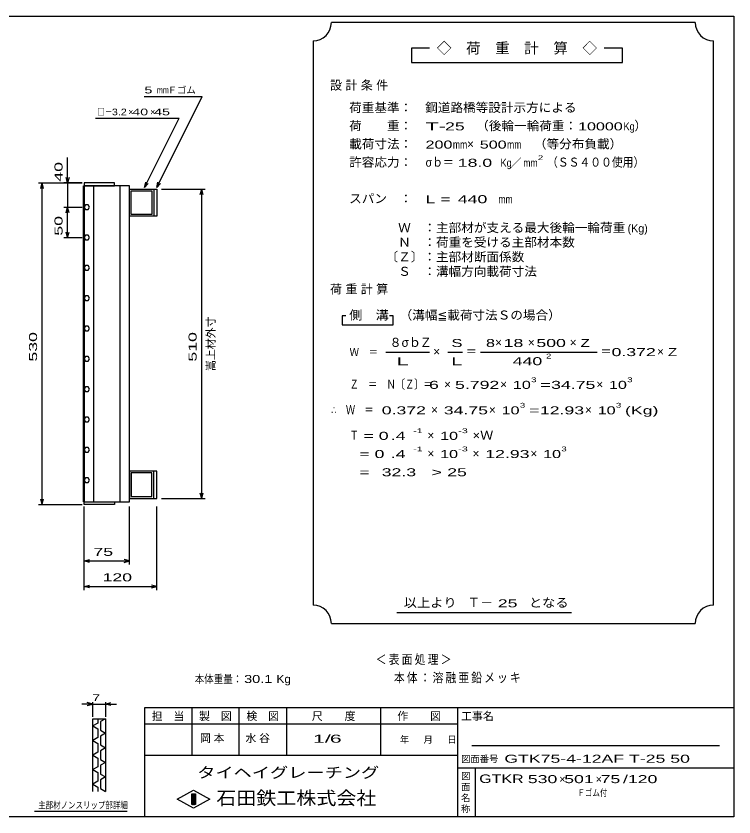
# Model space of a CAD drawing. Units: millimetres, scale not verified. Extents: x -1092 to 1039, y -770 to 632.
# Drawn here: x -145 to 1039, y -688 to 632 of the extents above; entities that cross this region are included whole.
import ezdxf
from ezdxf.enums import TextEntityAlignment as Align

# ---------------------------------------------------------------- set-up
doc = ezdxf.new("R2010")
doc.units = ezdxf.units.MM
doc.header["$LTSCALE"] = 6
for name, color, linetype, lineweight in [('0_2', 150, 'Continuous', 25), ('16', 3, 'Continuous', 25), ('22', 4, 'Continuous', 25), ('24', 2, 'Continuous', 25), ('32', 4, 'Continuous', 25)]:
    doc.layers.add(name, color=color, linetype=linetype, lineweight=lineweight)
doc.styles.add('ベクトル', font='')
doc.styles.get('ベクトル').set_extended_font_data('ベクトル')

msp = doc.modelspace()

# ---------------------------------------------------------------- linework, layer by layer
at = {"layer": '0_2'}
for p, q in [((-1037.4, 632.1), (1038.6, 632.1)), ((1038.6, 632.1), (1038.6, -687.9)), ((1038.6, -507.9), (66.6, -507.9)), ((66.6, -507.9), (66.6, -687.9)), ((144.6, -507.9), (144.6, -585.9)), ((222.6, -585.9), (222.6, -507.9)), ((300.6, -507.9), (300.6, -585.9)), ((456.6, -585.9), (456.6, -507.9)), ((582.6, -507.9), (582.6, -687.9)), ((582.6, -534.9), (66.6, -534.9)), ((1014.6, -570.9), (606.6, -570.9)), ((66.6, -585.9), (582.6, -585.9)), ((582.6, -606.9), (1038.6, -606.9)), ((612.6, -687.9), (612.6, -606.9)), ((120.6, -658.5), (147.6, -643.5)), ((147.6, -643.5), (174.6, -658.5)), ((147.6, -673.5), (120.6, -658.5)), ((144.6, -649.5), (150.6, -649.5)), ((144.6, -667.5), (144.6, -649.5)), ((144.6, -649.5), (145.8, -649.5)), ((145.8, -649.5), (145.8, -667.5)), ((147, -667.5), (147, -649.5)), ((147, -649.5), (148.2, -649.5)), ((174.6, -658.5), (147.6, -673.5)), ((148.2, -649.5), (148.2, -667.5)), ((149.4, -667.5), (149.4, -649.5)), ((149.4, -649.5), (150.6, -649.5)), ((150.6, -649.5), (150.6, -667.5)), ((150.6, -649.5), (150.6, -667.5)), ((150.6, -667.5), (144.6, -667.5)), ((145.8, -667.5), (147, -667.5)), ((148.2, -667.5), (149.4, -667.5)), ((1038.6, -687.9), (-1037.4, -687.9))]:
    msp.add_line(p, q, dxfattribs=at)
at = {"layer": '16'}
for p, q in [((17, 357), (-33, 357)), ((-33, 357), (-33, 352.5)), ((17, 352.5), (17, 357)), ((-33.7, -168.5), (-33.7, 352.5)), ((-33.7, 352.5), (-33, 352.5)), ((-33, 352.5), (17, 352.5)), ((-33, 352.5), (-33, -168.5)), ((42, 352.5), (-33, 352.5)), ((-17.5, 352.5), (-17.5, -168.5)), ((26.5, -168.5), (26.5, 352.5)), ((42, -168.5), (42, 352.5)), ((42, 347), (82, 347)), ((42, 302), (42, 347)), ((45, 344), (79, 344)), ((45, 305), (45, 344)), ((79, 344), (79, 305)), ((82, 347), (82, 302)), ((82, 347), (87, 347)), ((87, 347), (87, 302)), ((-30.781, 320.879), (-33, 316.965)), ((-33, 316.965), (-30.719, 313.085)), ((-26.281, 320.915), (-30.781, 320.879)), ((-24, 317), (-26.281, 320.915)), ((-26.219, 313.121), (-24, 317.035)), ((-30.719, 313.085), (-26.219, 313.121)), ((79, 305), (45, 305)), ((82, 302), (42, 302)), ((87, 302), (82, 302)), ((-30.781, 270.879), (-33, 266.965)), ((-33, 266.965), (-30.719, 263.085)), ((-26.281, 270.915), (-30.781, 270.879)), ((-24, 267), (-26.281, 270.915)), ((-26.219, 263.121), (-24, 267.035)), ((-30.719, 263.085), (-26.219, 263.121)), ((-30.781, 220.879), (-33, 216.965)), ((-33, 216.965), (-30.719, 213.085)), ((-26.281, 220.915), (-30.781, 220.879)), ((-30.719, 213.085), (-26.219, 213.121)), ((-24, 217), (-26.281, 220.915)), ((-26.219, 213.121), (-24, 217.035)), ((-30.781, 170.879), (-33, 166.965)), ((-33, 166.965), (-30.719, 163.085)), ((-26.281, 170.915), (-30.781, 170.879)), ((-30.719, 163.085), (-26.219, 163.121)), ((-24, 167), (-26.281, 170.915)), ((-26.219, 163.121), (-24, 167.035)), ((-30.781, 120.879), (-33, 116.965)), ((-26.281, 120.915), (-30.781, 120.879)), ((-24, 117), (-26.281, 120.915)), ((-33, 116.965), (-30.719, 113.085)), ((-30.719, 113.085), (-26.219, 113.121)), ((-26.219, 113.121), (-24, 117.035)), ((-30.781, 70.879), (-33, 66.965)), ((-33, 66.965), (-30.719, 63.085)), ((-26.281, 70.915), (-30.781, 70.879)), ((-24, 67), (-26.281, 70.915)), ((-26.219, 63.121), (-24, 67.035)), ((-30.719, 63.085), (-26.219, 63.121)), ((-30.781, 20.879), (-33, 16.965)), ((-33, 16.965), (-30.719, 13.085)), ((-26.281, 20.915), (-30.781, 20.879)), ((-24, 17), (-26.281, 20.915)), ((-26.219, 13.121), (-24, 17.035)), ((-30.719, 13.085), (-26.219, 13.121)), ((-30.781, -29.121), (-33, -33.035)), ((-33, -33.035), (-30.719, -36.915)), ((-26.281, -29.085), (-30.781, -29.121)), ((-30.719, -36.915), (-26.219, -36.879)), ((-24, -33), (-26.281, -29.085)), ((-26.219, -36.879), (-24, -32.965)), ((-30.781, -79.121), (-33, -83.035)), ((-26.281, -79.085), (-30.781, -79.121)), ((-24, -83), (-26.281, -79.085)), ((-33, -83.035), (-30.719, -86.915)), ((-30.719, -86.915), (-26.219, -86.879)), ((-26.219, -86.879), (-24, -82.965)), ((82, -118), (42, -118)), ((42, -118), (42, -163)), ((82, -163), (82, -118)), ((87, -118), (82, -118)), ((87, -163), (87, -118)), ((-30.781, -129.121), (-33, -133.035)), ((-26.281, -129.085), (-30.781, -129.121)), ((-24, -133), (-26.281, -129.085)), ((79, -121), (45, -121)), ((45, -121), (45, -160)), ((79, -160), (79, -121)), ((-33, -133.035), (-30.719, -136.915)), ((-30.719, -136.915), (-26.219, -136.879)), ((-26.219, -136.879), (-24, -132.965)), ((-33, -168.5), (-33.7, -168.5)), ((-33, -168.5), (17, -168.5)), ((-33, -173), (-33, -168.5)), ((-33, -168.5), (42, -168.5)), ((17, -168.5), (17, -173)), ((42, -163), (82, -163)), ((45, -160), (79, -160)), ((82, -163), (87, -163)), ((17, -173), (-33, -173))]:
    msp.add_line(p, q, dxfattribs=at)
at = {"layer": '22'}
for p, q in [((66, 499.5), (162, 499.5)), ((87, 349.5), (162, 499.5)), ((-14, 463.5), (124, 463.5)), ((67, 349.5), (124, 463.5)), ((-60, 357), (-60, 399)), ((-108, 357), (-36, 357)), ((-104.4, 348), (-102, 357)), ((-99.6, 348), (-102, 357)), ((-102, -173), (-102, 357)), ((-36, 357), (-66, 357)), ((-60, 357), (-62.4, 366)), ((-57.6, 366), (-60, 357)), ((-60, 357), (-60, 317)), ((67, 349.5), (68.8, 358.26)), ((87, 349.5), (88.8, 358.26)), ((67, 349.5), (73, 356.1)), ((87, 349.5), (93, 356.1)), ((95, 347), (167, 347)), ((158.6, 338), (161, 347)), ((163.4, 338), (161, 347)), ((161, -163), (161, 347)), ((-66, 317), (-36, 317)), ((-62.4, 308), (-60, 317)), ((-57.6, 308), (-60, 317)), ((-60, 267), (-60, 317)), ((-66, 267), (-36, 267)), ((-60, 267), (-62.4, 276)), ((-60, 267), (-57.6, 276)), ((161, -163), (158.6, -154)), ((161, -163), (163.4, -154)), ((-102, -173), (-104.4, -164)), ((-102, -173), (-99.6, -164)), ((95, -163), (167, -163)), ((-108, -173), (-36, -173)), ((-33, -272), (-33, -176)), ((-33, -314), (-33, -176)), ((42, -272), (42, -176)), ((87, -314), (87, -176)), ((-33, -266), (-24, -263.6)), ((42, -266), (33, -263.6)), ((-24, -268.4), (-33, -266)), ((-33, -266), (42, -266)), ((33, -268.4), (42, -266)), ((-33, -308), (-24, -305.6)), ((-24, -310.4), (-33, -308)), ((-33, -308), (87, -308)), ((87, -308), (78, -305.6)), ((78, -310.4), (87, -308))]:
    msp.add_line(p, q, dxfattribs=at)
at = {"layer": '24', "color": 4}
for p, q in [((974.758, 621.231), (374.758, 621.231)), ((344.758, 591.231), (344.758, -338.769)), ((1004.758, -338.769), (1004.758, 591.231)), ((536.758, 579.231), (506.758, 579.231)), ((506.758, 579.231), (506.758, 555.231)), ((854.758, 579.231), (824.758, 579.231)), ((854.758, 555.231), (854.758, 579.231)), ((506.758, 555.231), (854.758, 555.231)), ((398.758, 138.231), (392.758, 138.231)), ((392.758, 138.231), (392.758, 123.231)), ((476.758, 138.231), (470.758, 138.231)), ((476.758, 123.231), (476.758, 138.231)), ((392.758, 123.231), (476.758, 123.231)), ((464.758, 78.231), (536.758, 78.231)), ((566.758, 78.231), (590.758, 78.231)), ((620.758, 78.231), (812.758, 78.231)), ((482.758, -350.769), (770.758, -350.769)), ((374.758, -368.769), (974.758, -368.769))]:
    msp.add_line(p, q, dxfattribs=at)
for centre, start, end in [((344.758, 621.231), 270, 0), ((1004.758, 621.231), 180, 270), ((344.758, -368.769), 0, 90), ((1004.758, -368.769), 90, 180)]:
    msp.add_arc(centre, 30, start, end, dxfattribs=at)
at = {"layer": '32'}
for p, q in [((-18.6, -501.9), (-27.6, -499.5)), ((-18.6, -522.9), (-18.6, -498.9)), ((2.4, -498.9), (2.4, -522.9)), ((2.4, -501.9), (11.4, -499.5)), ((-18.6, -501.9), (-36.6, -501.9)), ((-27.6, -504.3), (-18.6, -501.9)), ((-18.6, -501.9), (2.4, -501.9)), ((11.4, -504.3), (2.4, -501.9)), ((2.4, -501.9), (20.4, -501.9)), ((-18.6, -525.9), (2.4, -525.9)), ((-18.6, -645.9), (-18.6, -525.9)), ((-10.2, -525.9), (-10.2, -533.1)), ((2.4, -525.9), (-6, -530.7)), ((2.4, -525.9), (2.4, -645.9)), ((-10.2, -533.1), (-18.6, -537.9)), ((-18.6, -537.9), (-10.2, -542.7)), ((-6, -530.7), (-6, -545.1)), ((-10.2, -542.7), (-10.2, -557.1)), ((-6, -545.1), (2.4, -549.9)), ((2.4, -549.9), (-6, -554.7)), ((-10.2, -557.1), (-18.6, -561.9)), ((-18.6, -561.9), (-10.2, -566.7)), ((-10.2, -566.7), (-10.2, -581.1)), ((-6, -554.7), (-6, -569.1)), ((-6, -569.1), (2.4, -573.9)), ((2.4, -573.9), (-6, -578.7)), ((-6, -578.7), (-6, -593.1)), ((-10.2, -581.1), (-18.6, -585.9)), ((-18.6, -585.9), (-10.2, -590.7)), ((-10.2, -590.7), (-10.2, -605.1)), ((-6, -593.1), (2.4, -597.9)), ((-10.2, -605.1), (-18.6, -609.9)), ((2.4, -597.9), (-6, -602.7)), ((-6, -602.7), (-6, -617.1)), ((-18.6, -609.9), (-10.2, -614.7)), ((-10.2, -614.7), (-10.2, -629.1)), ((-6, -617.1), (2.4, -621.9)), ((-10.2, -629.1), (-18.6, -633.9)), ((2.4, -621.9), (-6, -626.7)), ((-6, -626.7), (-6, -641.1)), ((-18.6, -633.9), (-10.2, -638.7)), ((-10.2, -638.7), (-10.2, -645.9)), ((-6, -641.1), (2.4, -645.9)), ((38.4, -678.9), (-114.6, -678.9))]:
    msp.add_line(p, q, dxfattribs=at)

# ---------------------------------------------------------------- texts
at = {"layer": '0_2', "style": 'ベクトル'}
for s, height, p in [('担\u3000当', 13.2, (78.6, -521.7)), ('製\u3000図', 13.2, (156.6, -521.7)), ('検\u3000図', 13.2, (234.6, -521.7)), ('尺\u3000\u3000度', 13.2, (342.6, -521.7)), ('作\u3000\u3000図', 13.2, (483.6, -521.7)), ('工事名', 13.2, (588.6, -521.7)), ('年', 11, (487.8, -560.4)), ('月', 11, (526.8, -560.4)), ('日', 11, (565.8, -560.4)), ('図面番号', 11, (588.6, -592.2)), ('図', 11, (588.6, -620.4)), ('面', 11, (588.6, -638.4)), ('名', 11, (588.6, -656.4)), ('称', 11, (588.6, -674.4))]:
    msp.add_text(s, height=height, dxfattribs=at).set_placement(p, align=Align.MIDDLE_LEFT)
at = {"layer": '0_2', "color": 222, "style": 'ベクトル'}
for s, height, width, p in [('タイヘイグレーチング', 17.6, 1.25, (153.6, -614.7)), ('石田鉄工株式会社', 21.99, 1.1, (185.1, -656.7))]:
    msp.add_text(s, height=height, dxfattribs=dict(at, width=width)).set_placement(p, align=Align.MIDDLE_LEFT)
at = {"layer": '22', "color": 2, "style": 'ベクトル'}
for s, height, width, p in [(' 5 ', 11, 1.6, (60, 510)), ('mm', 11, 0.75, (87, 510)), ('□－', 11, 0.8, (-11, 474)), ('3.2', 11, 1.2, (13, 474)), (' 40 ', 11, 1.6, (40, 474)), (' 45 ', 11, 1.6, (76, 474)), (' 75 ', 13.2, 1.65, (-25.5, -251)), (' 120 ', 13.2, 1.65, (-10.5, -293)), ('本体重量：', 13.2, 0.85, (149.4, -460.5)), (' 30.1', 13.2, 1.35, (224.4, -460.5)), ('Kg', 13.2, 1.1, (284.4, -460.5)), ('1/', 13.2, 2, (344.4, -558.9)), (' 6 ', 13.2, 2, (362.4, -558.9)), ('GTK75-4-12AF T-25 50         ', 13.2, 1.65, (660, -591.9)), ('GTKR', 14.08, 1.4, (618.6, -624.9)), (' 530 ', 13.2, 1.65, (690.6, -625.5)), (' 501 ', 13.2, 1.65, (750.6, -625.5)), (' 75 ', 13.2, 1.65, (810.6, -625.5)), ('/', 13.2, 1.65, (855.6, -625.5)), (' 120 ', 13.2, 1.65, (855.6, -625.5)), ('Ｆゴム付', 11, 0.8, (780.6, -648))]:
    msp.add_text(s, height=height, dxfattribs=dict(at, width=width)).set_placement(p, align=Align.MIDDLE_LEFT)
for s, height, p in [('Ｆゴム', 11, (105, 510)), ('×', 11, (40, 474)), ('×', 11, (76, 474)), ('×', 13.2, (750.6, -625.5)), ('×', 13.2, (810.6, -625.5))]:
    msp.add_text(s, height=height, dxfattribs=at).set_placement(p, align=Align.MIDDLE_LEFT)
at = {"layer": '22', "color": 2, "style": 'ベクトル', "width": 1.65}
for s, p in [(' 40 ', (-75, 351)), (' 50 ', (-75, 262)), (' 530 ', (-117, 54.5)), (' 510', (146, 54.5))]:
    msp.add_text(s, height=13.2, rotation=90, dxfattribs=at).set_placement(p, align=Align.MIDDLE_LEFT)
at = {"layer": '22', "color": 2, "style": 'ベクトル'}
msp.add_text('嵩上材外寸', height=13.2, rotation=90, dxfattribs=at).set_placement((176, 47), align=Align.MIDDLE_LEFT)
at = {"layer": '22', "color": 2, "attachment_point": 4, "style": 'ベクトル'}
for s, insert, char_height in [('\\T1.2;\\W0.85;＜表面処理＞', (447.9, -429), 15.4), ('\\T1.19;\\W0.85;本体：溶融亜鉛メッキ', (477.9, -459), 15.4), ('\\T1.25;岡本\u3000', (158.1, -558.9), 13.2), ('\\T1.25;水谷\u3000', (233.1, -558.9), 13.2)]:
    msp.add_mtext(s, dxfattribs=dict(at, insert=insert, char_height=char_height))
at = {"layer": '24', "style": 'ベクトル'}
for s, height, p in [('◇\u3000荷\u3000重\u3000計\u3000算\u3000◇', 17.6, (548.758, 579.231)), ('）', 14.52, (874.558, 451.131)), ('×', 14.52, (598.558, 421.131)), ('／', 13.2, (670.258, 390.231)), ('(Kg)', 13.2, (863.158, 282.231)), ('８', 14.52, (470.758, 94.131)), ('σｂ', 14.52, (490.558, 94.131)), ('Ｚ', 14.52, (520.558, 94.131)), ('×', 14.52, (644.758, 94.131)), ('×', 14.52, (698.758, 94.131)), ('×', 14.52, (767.758, 94.131)), ('×', 14.52, (542.758, 79.131)), ('×', 14.52, (911.758, 79.131)), ('×', 14.52, (560.758, 25.131)), ('×', 14.52, (653.158, 25.131)), ('×', 14.52, (811.558, 25.131)), ('×', 14.52, (539.158, -16.869)), ('×', 14.52, (634.558, -16.869)), ('×', 14.52, (792.958, -16.869)), ('×', 14.52, (533.158, -58.869)), ('×', 14.52, (533.158, -88.869)), ('×', 14.52, (607.558, -88.869)), ('×', 14.52, (702.958, -88.869)), ('Ｔ－', 15.4, (599.158, -334.269))]:
    msp.add_text(s, height=height, dxfattribs=at).set_placement(p, align=Align.MIDDLE_LEFT)
for s, height, width, p in [('荷重基準：\u3000', 14.52, 1.05, (404.158, 481.131)), ('鋼道路橋等設計示方による', 14.52, 1.05, (529.558, 481.131)), ('荷\u3000\u3000重：\u3000', 14.52, 1.05, (404.158, 451.131)), ('T-', 13.2, 2, (530.158, 450.231)), (' 25 ', 13.2, 1.65, (554.158, 450.231)), ('（後輪一輪荷重：', 14.52, 1.05, (613.558, 451.131)), ('10000', 13.2, 1.5, (781.558, 450.231)), ('Kg', 13.2, 0.85, (856.558, 450.231)), ('載荷寸法：\u3000', 14.52, 1.05, (404.158, 421.131)), ('200', 13.2, 1.5, (530.158, 420.231)), ('mm', 13.2, 0.8, (575.158, 420.231)), ('500', 13.2, 1.5, (619.558, 420.231)), ('mm', 13.2, 0.8, (664.558, 420.231)), ('\u3000（等分布負載）', 14.52, 1.05, (687.958, 421.131)), ('許容応力：\u3000', 14.52, 1.05, (404.158, 391.131)), ('σｂ＝', 14.52, 0.9, (530.158, 391.131)), (' 18.0', 13.2, 1.65, (575.158, 390.231)), ('Kg', 13.2, 0.85, (653.758, 390.231)), ('2', 7.918, 1.5, (715.258, 398.631)), ('（ＳＳ４００使用）', 14.52, 0.9, (730.258, 391.131)), ('mm', 13.2, 0.8, (691.258, 390.231)), ('スパン\u3000：\u3000', 14.52, 1.05, (404.158, 331.131)), ('L =', 13.2, 1.65, (530.158, 330.231)), (' 440 ', 13.2, 1.65, (575.158, 330.231)), ('mm', 13.2, 0.8, (650.158, 330.231)), ('\u3000Ｗ\u3000：主部材が支える最大後輪一輪荷重', 14.52, 1.05, (464.158, 283.131)), ('\u3000Ｎ\u3000：荷重を受ける主部材本数', 14.52, 1.05, (464.158, 259.131)), ('〔Ｚ〕：主部材断面係数', 14.52, 1.05, (464.158, 235.131)), ('\u3000Ｓ\u3000：溝幅方向載荷寸法', 14.52, 1.05, (464.158, 211.131)), ('側\u3000溝', 14.52, 1.1, (404.158, 139.131)), ('\u3000（溝幅≦載荷寸法Ｓの場合）', 14.52, 1.05, (466.558, 139.131)), ('S', 13.2, 1.55, (572.758, 93.231)), ('8', 13.2, 1.5, (629.758, 93.231)), (' 18 ', 13.2, 1.65, (650.758, 93.231)), (' 500 ', 13.2, 1.65, (704.758, 93.231)), ('Z', 13.2, 1.4, (785.758, 93.231)), ('Ｗ\u3000＝', 13.2, 0.85, (404.758, 78.231)), ('＝', 14.52, 0.9, (596.758, 79.131)), ('＝', 14.52, 0.9, (818.758, 79.131)), ('0.372', 13.2, 1.65, (836.758, 78.231)), ('Z', 13.2, 1.4, (929.758, 78.231)), ('L', 13.2, 1.8, (572.758, 63.231)), (' 440 ', 13.2, 1.65, (665.758, 63.231)), ('2', 7.918, 1.5, (728.758, 71.631)), ('Ｚ\u3000＝\u3000Ｎ〔Ｚ〕＝', 14.52, 0.75, (404.758, 25.131)), (' 6 ', 13.2, 1.65, (527.758, 24.231)), ('5.792', 13.2, 1.65, (578.758, 24.231)), ('10', 13.2, 1.5, (674.158, 24.231)), ('3', 7.918, 1.5, (704.158, 32.631)), ('=', 13.2, 1.7, (719.158, 24.231)), ('34.75', 13.2, 1.65, (737.158, 24.231)), ('10', 13.2, 1.5, (832.558, 24.231)), ('3', 7.918, 1.5, (862.558, 32.631)), ('∴\u3000Ｗ\u3000＝', 14.52, 0.75, (374.758, -16.869)), (' 0.372', 13.2, 1.65, (449.758, -17.769)), ('34.75', 13.2, 1.65, (560.158, -17.769)), ('10', 13.2, 1.5, (655.558, -17.769)), ('3', 7.918, 1.5, (685.558, -9.369)), ('12.93', 13.2, 1.65, (718.558, -17.769)), ('10', 13.2, 1.5, (813.958, -17.769)), ('3', 7.918, 1.5, (843.958, -9.369)), ('(Kg)', 13.2, 1.65, (858.958, -17.769)), ('=', 13.2, 1.7, (700.558, -17.769)), ('Ｔ', 14.52, 0.75, (404.758, -58.869)), ('-1', 7.918, 1.65, (509.758, -51.369)), ('-3', 7.918, 1.65, (584.158, -51.369)), ('×Ｗ', 14.52, 1.1, (607.558, -58.869)), (' = 0', 13.2, 1.65, (419.758, -59.769)), (' .4 ', 13.2, 1.65, (464.758, -59.769)), ('10', 13.2, 1.5, (554.158, -59.769)), ('-1', 7.918, 1.65, (509.758, -81.369)), ('-3', 7.918, 1.65, (584.158, -81.369)), ('3', 7.918, 1.5, (753.958, -81.369)), ('  = 0', 13.2, 1.65, (404.758, -89.769)), (' .4 ', 13.2, 1.65, (464.758, -89.769)), ('10', 13.2, 1.5, (554.158, -89.769)), ('12.93', 13.2, 1.65, (628.558, -89.769)), ('10', 13.2, 1.5, (723.958, -89.769)), ('  =', 13.2, 1.65, (404.758, -119.769)), (' 32.3', 13.2, 1.65, (449.758, -119.769)), ('>', 13.2, 1.7, (539.758, -119.769)), (' 25 ', 13.2, 1.65, (557.758, -119.769)), ('以上より\u3000', 14.52, 1.1, (494.158, -334.869)), (' 25 ', 13.2, 1.65, (641.158, -335.769)), ('となる', 14.52, 1.1, (700.558, -334.869))]:
    msp.add_text(s, height=height, dxfattribs=dict(at, width=width)).set_placement(p, align=Align.MIDDLE_LEFT)
at = {"layer": '24', "attachment_point": 4, "style": 'ベクトル'}
for s, insert, char_height in [('\\T1.28;設計条件', (372.658, 517.131), 14.52), ('\\T1.28;荷重計算', (372.658, 181.131), 14.52), ('\\T1.5;\\W2;\\~L\\~', (467.758, 63.231), 13.2)]:
    msp.add_mtext(s, dxfattribs=dict(at, insert=insert, char_height=char_height))
at = {"layer": '32', "color": 2, "style": 'ベクトル'}
for s, width, p in [(' 7 ', 1.6, (-26.1, -491.4)), ('主部材ノンスリップ部詳細', 0.8, (-108.6, -668.4))]:
    msp.add_text(s, height=11, dxfattribs=dict(at, width=width)).set_placement(p, align=Align.MIDDLE_LEFT)

doc.saveas('drawing.dxf')
